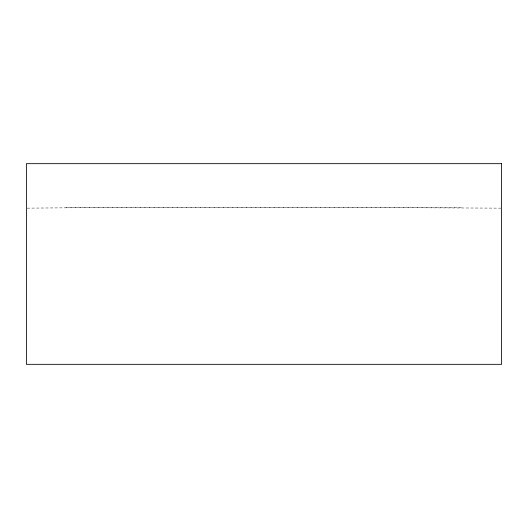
<?xml version="1.0" encoding="UTF-8"?>
<svg xmlns="http://www.w3.org/2000/svg" width="528" height="528" viewBox="0 0 528 528"><rect width="100%" height="100%" fill="white"/><g stroke="black" fill="none" stroke-linecap="round" stroke-linejoin="round"><path stroke-width="0.4" stroke-dasharray="2.64 1.98" d="M27.205 208.144C185.064 206.745 342.936 207.458 500.795 208.144M66 207.669L462 207.669"/><path stroke-width="0.79" d="M501.6 163.667L26.4 163.667L26.4 364.333L501.6 364.333L501.6 163.667"/></g></svg>
